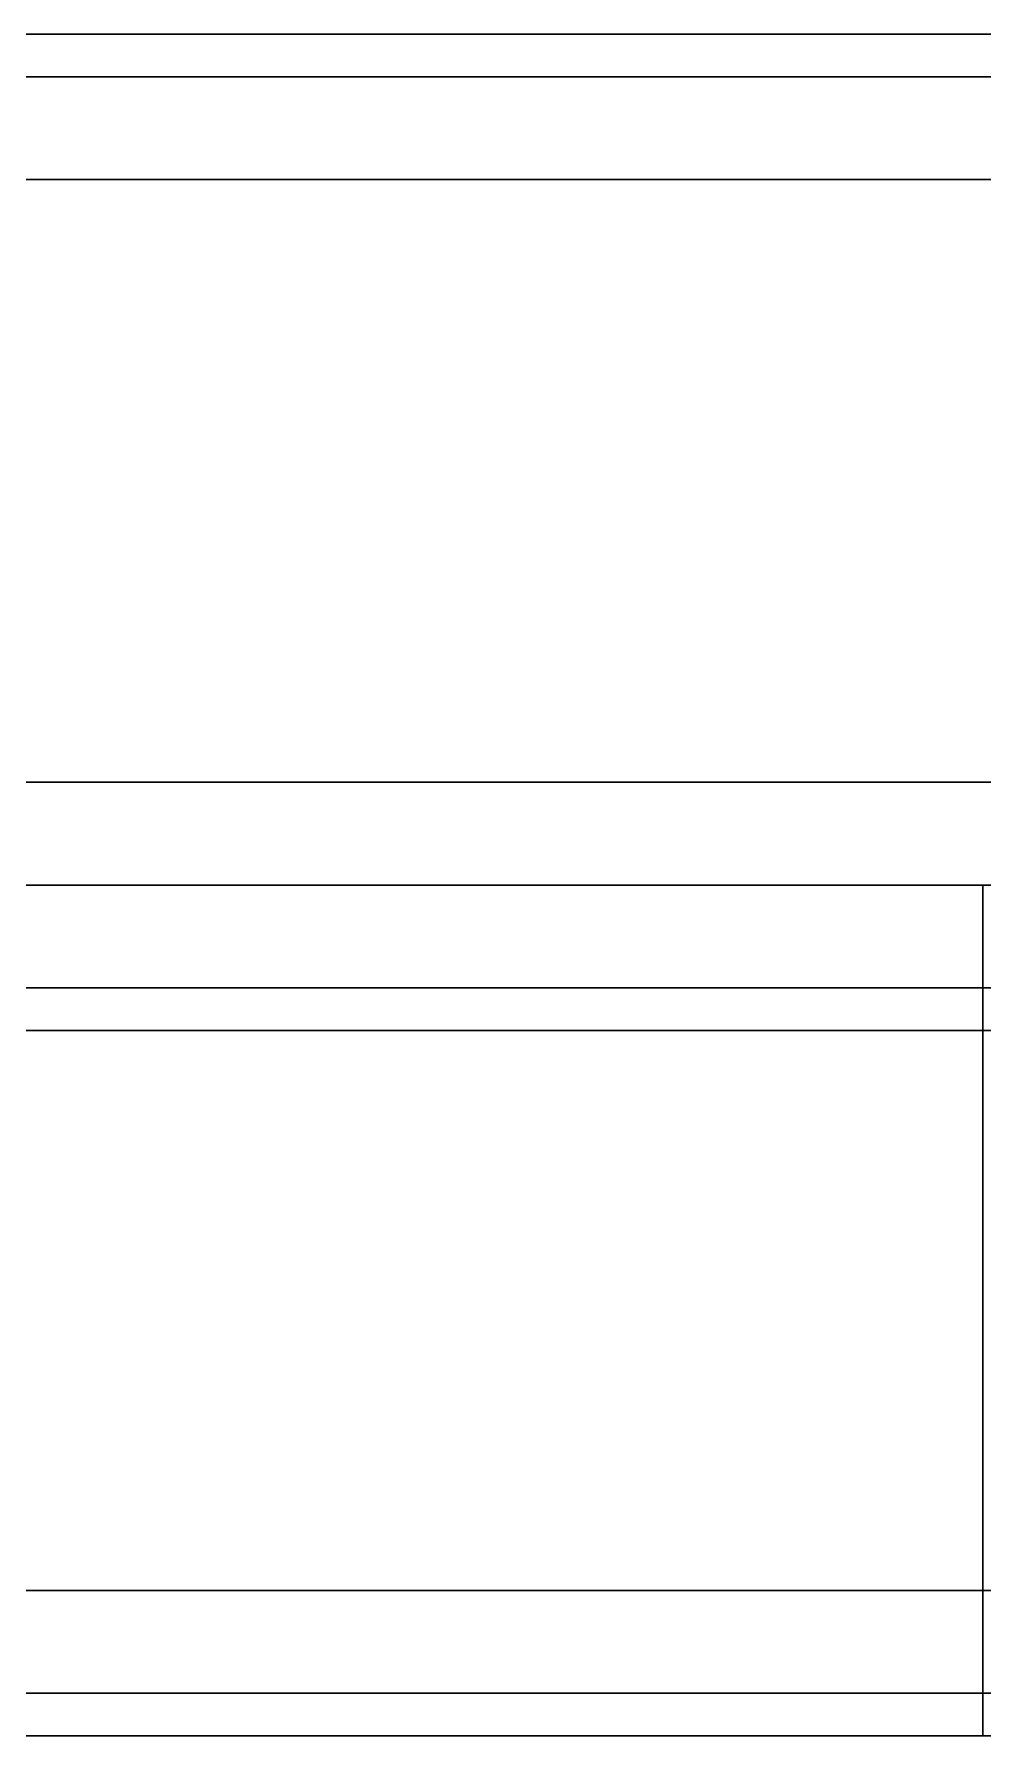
# Model space of a CAD drawing. Header units: millimetres. Extents: x -2000 to 0, y -2 to 2.
# Drawn here: x -475 to -472.35, y -2.375 to 2.375 of the extents above; entities that cross this region are included whole.
import ezdxf

# ---------------------------------------------------------------- set-up
doc = ezdxf.new("R2010")
doc.units = ezdxf.units.MM
doc.header["$MEASUREMENT"] = 0
doc.layers.add('2 Meter Open Rail', color=7, linetype='Continuous')

msp = doc.modelspace()

# ---------------------------------------------------------------- linework, layer by layer
at = {"layer": '2 Meter Open Rail', "lineweight": 30}
for p, q in [((-1000, 2.375, 69.9355), (0, 2.375, 69.9355)), ((-2000, 2.375, 20.122), (0, 2.375, 20.122)), ((-2000, 2.375, 19.9355), (0, 2.375, 19.9355)), ((-1000, 2.375, 70.122), (0, 2.375, 70.122)), ((-2000, 2.256, 20.4094), (0, 2.256, 20.4094)), ((-1000, 2.256, 70.4094), (0, 2.256, 70.4094)), ((-2000, 1.9686, 19.5291), (0, 1.9686, 19.5291)), ((-1000, 1.9686, 69.5291), (0, 1.9686, 69.5291)), ((-2000, 0.2874, 22.378), (0, 0.2874, 22.378)), ((-1000, 0.2874, 72.378), (0, 0.2874, 72.378)), ((-2000, 0, 19.5291), (0, 0, 19.5291)), ((-1000, 0, 69.5291), (0, 0, 69.5291)), ((-474.9412, 0, 65.7536), (-475, 0, 65.7543)), ((-474.8819, 0, 65.7517), (-474.9412, 0, 65.7536)), ((-474.8221, 0, 65.7483), (-474.8819, 0, 65.7517)), ((-474.7619, 0, 65.7436), (-474.8221, 0, 65.7483)), ((-474.7013, 0, 65.7374), (-474.7619, 0, 65.7436)), ((-474.6404, 0, 65.7298), (-474.7013, 0, 65.7374)), ((-474.5792, 0, 65.7207), (-474.6404, 0, 65.7298)), ((-474.5178, 0, 65.7101), (-474.5792, 0, 65.7207)), ((-474.4562, 0, 65.6979), (-474.5178, 0, 65.7101)), ((-474.3945, 0, 65.6842), (-474.4562, 0, 65.6979)), ((-474.3327, 0, 65.6689), (-474.3945, 0, 65.6842)), ((-474.2708, 0, 65.652), (-474.3327, 0, 65.6689)), ((-474.209, 0, 65.6335), (-474.2708, 0, 65.652)), ((-474.1474, 0, 65.6134), (-474.209, 0, 65.6335)), ((-474.0858, 0, 65.5916), (-474.1474, 0, 65.6134)), ((-474.0245, 0, 65.5682), (-474.0858, 0, 65.5916)), ((-473.9635, 0, 65.5432), (-474.0245, 0, 65.5682)), ((-473.9029, 0, 65.5165), (-473.9635, 0, 65.5432)), ((-473.8426, 0, 65.4882), (-473.9029, 0, 65.5165)), ((-473.7829, 0, 65.4583), (-473.8426, 0, 65.4882)), ((-473.7236, 0, 65.4267), (-473.7829, 0, 65.4583)), ((-473.665, 0, 65.3935), (-473.7236, 0, 65.4267)), ((-473.6071, 0, 65.3587), (-473.665, 0, 65.3935)), ((-473.5499, 0, 65.3223), (-473.6071, 0, 65.3587)), ((-473.4935, 0, 65.2844), (-473.5499, 0, 65.3223)), ((-473.438, 0, 65.245), (-473.4935, 0, 65.2844)), ((-473.3833, 0, 65.204), (-473.438, 0, 65.245)), ((-473.3297, 0, 65.1616), (-473.3833, 0, 65.204)), ((-473.2771, 0, 65.1178), (-473.3297, 0, 65.1616)), ((-473.2256, 0, 65.0726), (-473.2771, 0, 65.1178)), ((-473.1753, 0, 65.026), (-473.2256, 0, 65.0726)), ((-473.1262, 0, 64.9781), (-473.1753, 0, 65.026)), ((-473.0783, 0, 64.929), (-473.1262, 0, 64.9781)), ((-473.0317, 0, 64.8787), (-473.0783, 0, 64.929)), ((-472.9865, 0, 64.8272), (-473.0317, 0, 64.8787)), ((-472.9427, 0, 64.7746), (-472.9865, 0, 64.8272)), ((-472.9003, 0, 64.721), (-472.9427, 0, 64.7746)), ((-472.8593, 0, 64.6663), (-472.9003, 0, 64.721)), ((-472.8199, 0, 64.6108), (-472.8593, 0, 64.6663)), ((-472.782, 0, 64.5544), (-472.8199, 0, 64.6108)), ((-472.7456, 0, 64.4972), (-472.782, 0, 64.5544)), ((-472.7108, 0, 64.4393), (-472.7456, 0, 64.4972)), ((-472.6776, 0, 64.3807), (-472.7108, 0, 64.4393)), ((-472.646, 0, 64.3214), (-472.6776, 0, 64.3807)), ((-472.6161, 0, 64.2617), (-472.646, 0, 64.3214)), ((-472.5878, 0, 64.2014), (-472.6161, 0, 64.2617)), ((-472.5611, 0, 64.1408), (-472.5878, 0, 64.2014)), ((-472.5361, 0, 64.0798), (-472.5611, 0, 64.1408)), ((-472.5127, 0, 64.0185), (-472.5361, 0, 64.0798)), ((-472.4909, 0, 63.9569), (-472.5127, 0, 64.0185)), ((-472.4708, 0, 63.8953), (-472.4909, 0, 63.9569)), ((-472.4523, 0, 63.8335), (-472.4708, 0, 63.8953)), ((-472.4354, 0, 63.7716), (-472.4523, 0, 63.8335)), ((-472.4201, 0, 63.7098), (-472.4354, 0, 63.7716)), ((-472.4064, 0, 63.6481), (-472.4201, 0, 63.7098)), ((-472.3942, 0, 63.5865), (-472.4064, 0, 63.6481)), ((-472.3836, 0, 63.5251), (-472.3942, 0, 63.5865)), ((-472.3745, 0, 63.4639), (-472.3836, 0, 63.5251)), ((-472.3669, 0, 63.403), (-472.3745, 0, 63.4639)), ((-472.3607, 0, 63.3424), (-472.3669, 0, 63.403)), ((-472.356, 0, 63.2822), (-472.3607, 0, 63.3424)), ((-472.3526, 0, 63.2224), (-472.356, 0, 63.2822)), ((-472.3507, 0, 63.1631), (-472.3526, 0, 63.2224)), ((-472.35, 0, 56.4043), (-472.3507, 0, 63.1631)), ((-2000, 0, 0.4064), (0, 0, 0.4064)), ((-1000, 0, 50.4064), (0, 0, 50.4064)), ((-475, 0, 15.7543), (-475.0588, 0, 15.7536)), ((-475.0588, 0, 3.755), (-475, 0, 3.7543)), ((-474.9412, 0, 15.7536), (-475, 0, 15.7543)), ((-475, 0, 3.7543), (-474.9412, 0, 3.755)), ((-475, 0, 53.7543), (-474.9412, 0, 53.755)), ((-474.8819, 0, 15.7517), (-474.9412, 0, 15.7536)), ((-474.9412, 0, 3.755), (-474.8819, 0, 3.7569)), ((-474.9412, 0, 53.755), (-474.8819, 0, 53.7569)), ((-474.8221, 0, 15.7483), (-474.8819, 0, 15.7517)), ((-474.8819, 0, 3.7569), (-474.8221, 0, 3.7603)), ((-474.8819, 0, 53.7569), (-474.8221, 0, 53.7603)), ((-474.7619, 0, 15.7436), (-474.8221, 0, 15.7483)), ((-474.8221, 0, 3.7603), (-474.7619, 0, 3.765)), ((-474.8221, 0, 53.7603), (-474.7619, 0, 53.765)), ((-474.7013, 0, 15.7374), (-474.7619, 0, 15.7436)), ((-474.7619, 0, 3.765), (-474.7013, 0, 3.7712)), ((-474.7619, 0, 53.765), (-474.7013, 0, 53.7712)), ((-474.6404, 0, 15.7298), (-474.7013, 0, 15.7374)), ((-474.7013, 0, 3.7712), (-474.6404, 0, 3.7788)), ((-474.7013, 0, 53.7712), (-474.6404, 0, 53.7788)), ((-474.5792, 0, 15.7207), (-474.6404, 0, 15.7298)), ((-474.6404, 0, 3.7788), (-474.5792, 0, 3.7879)), ((-474.6404, 0, 53.7788), (-474.5792, 0, 53.7879)), ((-474.5178, 0, 15.7101), (-474.5792, 0, 15.7207)), ((-474.5792, 0, 3.7879), (-474.5178, 0, 3.7985)), ((-474.5792, 0, 53.7879), (-474.5178, 0, 53.7985)), ((-474.4562, 0, 15.6979), (-474.5178, 0, 15.7101)), ((-474.5178, 0, 3.7985), (-474.4562, 0, 3.8107)), ((-474.5178, 0, 53.7985), (-474.4562, 0, 53.8107)), ((-474.3945, 0, 15.6842), (-474.4562, 0, 15.6979)), ((-474.4562, 0, 3.8107), (-474.3945, 0, 3.8244)), ((-474.4562, 0, 53.8107), (-474.3945, 0, 53.8244)), ((-474.3327, 0, 15.6689), (-474.3945, 0, 15.6842)), ((-474.3945, 0, 3.8244), (-474.3327, 0, 3.8397)), ((-474.3945, 0, 53.8244), (-474.3327, 0, 53.8397)), ((-474.2708, 0, 15.652), (-474.3327, 0, 15.6689)), ((-474.3327, 0, 3.8397), (-474.2708, 0, 3.8566)), ((-474.3327, 0, 53.8397), (-474.2708, 0, 53.8566)), ((-474.209, 0, 15.6335), (-474.2708, 0, 15.652)), ((-474.2708, 0, 3.8566), (-474.209, 0, 3.8751)), ((-474.2708, 0, 53.8566), (-474.209, 0, 53.8751)), ((-474.1474, 0, 15.6134), (-474.209, 0, 15.6335)), ((-474.209, 0, 3.8751), (-474.1474, 0, 3.8952)), ((-474.209, 0, 53.8751), (-474.1474, 0, 53.8952)), ((-474.0858, 0, 15.5916), (-474.1474, 0, 15.6134)), ((-474.1474, 0, 3.8952), (-474.0858, 0, 3.917)), ((-474.1474, 0, 53.8952), (-474.0858, 0, 53.917)), ((-474.0245, 0, 15.5682), (-474.0858, 0, 15.5916)), ((-474.0858, 0, 3.917), (-474.0245, 0, 3.9404)), ((-474.0858, 0, 53.917), (-474.0245, 0, 53.9404)), ((-473.9635, 0, 15.5432), (-474.0245, 0, 15.5682)), ((-474.0245, 0, 3.9404), (-473.9635, 0, 3.9654)), ((-474.0245, 0, 53.9404), (-473.9635, 0, 53.9654)), ((-473.9029, 0, 15.5165), (-473.9635, 0, 15.5432)), ((-473.9635, 0, 3.9654), (-473.9029, 0, 3.9921)), ((-473.9635, 0, 53.9654), (-473.9029, 0, 53.9921)), ((-473.8426, 0, 15.4882), (-473.9029, 0, 15.5165)), ((-473.9029, 0, 3.9921), (-473.8426, 0, 4.0204)), ((-473.9029, 0, 53.9921), (-473.8426, 0, 54.0204)), ((-473.7829, 0, 15.4583), (-473.8426, 0, 15.4882)), ((-473.8426, 0, 4.0204), (-473.7829, 0, 4.0503)), ((-473.8426, 0, 54.0204), (-473.7829, 0, 54.0503)), ((-473.7236, 0, 15.4267), (-473.7829, 0, 15.4583)), ((-473.7829, 0, 4.0503), (-473.7236, 0, 4.0819)), ((-473.7829, 0, 54.0503), (-473.7236, 0, 54.0819)), ((-473.665, 0, 15.3935), (-473.7236, 0, 15.4267)), ((-473.7236, 0, 4.0819), (-473.665, 0, 4.1151)), ((-473.7236, 0, 54.0819), (-473.665, 0, 54.1151)), ((-473.6071, 0, 15.3587), (-473.665, 0, 15.3935)), ((-473.665, 0, 4.1151), (-473.6071, 0, 4.1499)), ((-473.665, 0, 54.1151), (-473.6071, 0, 54.1499)), ((-473.5499, 0, 15.3223), (-473.6071, 0, 15.3587)), ((-473.6071, 0, 4.1499), (-473.5499, 0, 4.1863)), ((-473.6071, 0, 54.1499), (-473.5499, 0, 54.1863)), ((-473.4935, 0, 15.2844), (-473.5499, 0, 15.3223)), ((-473.5499, 0, 4.1863), (-473.4935, 0, 4.2242)), ((-473.5499, 0, 54.1863), (-473.4935, 0, 54.2242)), ((-473.438, 0, 15.245), (-473.4935, 0, 15.2844)), ((-473.4935, 0, 4.2242), (-473.438, 0, 4.2636)), ((-473.4935, 0, 54.2242), (-473.438, 0, 54.2636)), ((-473.3833, 0, 15.204), (-473.438, 0, 15.245)), ((-473.438, 0, 4.2636), (-473.3833, 0, 4.3046)), ((-473.438, 0, 54.2636), (-473.3833, 0, 54.3046)), ((-473.3297, 0, 15.1616), (-473.3833, 0, 15.204)), ((-473.3833, 0, 4.3046), (-473.3297, 0, 4.347)), ((-473.3833, 0, 54.3046), (-473.3297, 0, 54.347)), ((-473.2771, 0, 15.1178), (-473.3297, 0, 15.1616)), ((-473.3297, 0, 4.347), (-473.2771, 0, 4.3908)), ((-473.3297, 0, 54.347), (-473.2771, 0, 54.3908)), ((-473.2256, 0, 15.0726), (-473.2771, 0, 15.1178)), ((-473.2771, 0, 4.3908), (-473.2256, 0, 4.436)), ((-473.2771, 0, 54.3908), (-473.2256, 0, 54.436)), ((-473.1753, 0, 15.026), (-473.2256, 0, 15.0726)), ((-473.2256, 0, 4.436), (-473.1753, 0, 4.4826)), ((-473.2256, 0, 54.436), (-473.1753, 0, 54.4826)), ((-473.1262, 0, 14.9781), (-473.1753, 0, 15.026)), ((-473.1753, 0, 4.4826), (-473.1262, 0, 4.5305)), ((-473.1753, 0, 54.4826), (-473.1262, 0, 54.5305)), ((-473.0783, 0, 14.929), (-473.1262, 0, 14.9781)), ((-473.1262, 0, 4.5305), (-473.0783, 0, 4.5796)), ((-473.1262, 0, 54.5305), (-473.0783, 0, 54.5796)), ((-473.0317, 0, 14.8787), (-473.0783, 0, 14.929)), ((-473.0783, 0, 4.5796), (-473.0317, 0, 4.6299)), ((-473.0783, 0, 54.5796), (-473.0317, 0, 54.6299)), ((-472.9865, 0, 14.8272), (-473.0317, 0, 14.8787)), ((-473.0317, 0, 4.6299), (-472.9865, 0, 4.6814)), ((-473.0317, 0, 54.6299), (-472.9865, 0, 54.6814)), ((-472.9427, 0, 14.7746), (-472.9865, 0, 14.8272)), ((-472.9865, 0, 4.6814), (-472.9427, 0, 4.734)), ((-472.9865, 0, 54.6814), (-472.9427, 0, 54.734)), ((-472.9003, 0, 14.721), (-472.9427, 0, 14.7746)), ((-472.9427, 0, 4.734), (-472.9003, 0, 4.7876)), ((-472.9427, 0, 54.734), (-472.9003, 0, 54.7876)), ((-472.8593, 0, 14.6663), (-472.9003, 0, 14.721)), ((-472.9003, 0, 4.7876), (-472.8593, 0, 4.8423)), ((-472.9003, 0, 54.7876), (-472.8593, 0, 54.8423)), ((-472.8199, 0, 14.6108), (-472.8593, 0, 14.6663)), ((-472.8593, 0, 4.8423), (-472.8199, 0, 4.8978)), ((-472.8593, 0, 54.8423), (-472.8199, 0, 54.8978)), ((-472.782, 0, 14.5544), (-472.8199, 0, 14.6108)), ((-472.8199, 0, 4.8978), (-472.782, 0, 4.9542)), ((-472.8199, 0, 54.8978), (-472.782, 0, 54.9542)), ((-472.7456, 0, 14.4972), (-472.782, 0, 14.5544)), ((-472.782, 0, 4.9542), (-472.7456, 0, 5.0114)), ((-472.782, 0, 54.9542), (-472.7456, 0, 55.0114)), ((-472.7108, 0, 14.4393), (-472.7456, 0, 14.4972)), ((-472.7456, 0, 5.0114), (-472.7108, 0, 5.0693)), ((-472.7456, 0, 55.0114), (-472.7108, 0, 55.0693)), ((-472.6776, 0, 14.3807), (-472.7108, 0, 14.4393)), ((-472.7108, 0, 5.0693), (-472.6776, 0, 5.1279)), ((-472.7108, 0, 55.0693), (-472.6776, 0, 55.1279)), ((-472.646, 0, 14.3214), (-472.6776, 0, 14.3807)), ((-472.6776, 0, 5.1279), (-472.646, 0, 5.1872)), ((-472.6776, 0, 55.1279), (-472.646, 0, 55.1872)), ((-472.6161, 0, 14.2617), (-472.646, 0, 14.3214)), ((-472.646, 0, 5.1872), (-472.6161, 0, 5.2469)), ((-472.646, 0, 55.1872), (-472.6161, 0, 55.2469)), ((-472.5878, 0, 14.2014), (-472.6161, 0, 14.2617)), ((-472.6161, 0, 5.2469), (-472.5878, 0, 5.3072)), ((-472.6161, 0, 55.2469), (-472.5878, 0, 55.3072)), ((-472.5611, 0, 14.1408), (-472.5878, 0, 14.2014)), ((-472.5878, 0, 5.3072), (-472.5611, 0, 5.3678)), ((-472.5878, 0, 55.3072), (-472.5611, 0, 55.3678)), ((-472.5361, 0, 14.0798), (-472.5611, 0, 14.1408)), ((-472.5611, 0, 5.3678), (-472.5361, 0, 5.4288)), ((-472.5611, 0, 55.3678), (-472.5361, 0, 55.4288)), ((-472.5127, 0, 14.0185), (-472.5361, 0, 14.0798)), ((-472.5361, 0, 5.4288), (-472.5127, 0, 5.4901)), ((-472.5361, 0, 55.4288), (-472.5127, 0, 55.4901)), ((-472.4909, 0, 13.9569), (-472.5127, 0, 14.0185)), ((-472.5127, 0, 5.4901), (-472.4909, 0, 5.5517)), ((-472.5127, 0, 55.4901), (-472.4909, 0, 55.5517)), ((-472.4708, 0, 13.8953), (-472.4909, 0, 13.9569)), ((-472.4909, 0, 5.5517), (-472.4708, 0, 5.6133)), ((-472.4909, 0, 55.5517), (-472.4708, 0, 55.6133)), ((-472.4523, 0, 13.8335), (-472.4708, 0, 13.8953)), ((-472.4708, 0, 5.6133), (-472.4523, 0, 5.6751)), ((-472.4708, 0, 55.6133), (-472.4523, 0, 55.6751)), ((-472.4354, 0, 13.7716), (-472.4523, 0, 13.8335)), ((-472.4523, 0, 5.6751), (-472.4354, 0, 5.737)), ((-472.4523, 0, 55.6751), (-472.4354, 0, 55.737)), ((-472.4201, 0, 13.7098), (-472.4354, 0, 13.7716)), ((-472.4354, 0, 5.737), (-472.4201, 0, 5.7988)), ((-472.4354, 0, 55.737), (-472.4201, 0, 55.7988)), ((-472.4064, 0, 13.6481), (-472.4201, 0, 13.7098)), ((-472.4201, 0, 5.7988), (-472.4064, 0, 5.8605)), ((-472.4201, 0, 55.7988), (-472.4064, 0, 55.8605)), ((-472.3942, 0, 13.5865), (-472.4064, 0, 13.6481)), ((-472.4064, 0, 5.8605), (-472.3942, 0, 5.9221)), ((-472.4064, 0, 55.8605), (-472.3942, 0, 55.9221)), ((-472.3836, 0, 13.5251), (-472.3942, 0, 13.5865)), ((-472.3942, 0, 5.9221), (-472.3836, 0, 5.9835)), ((-472.3942, 0, 55.9221), (-472.3836, 0, 55.9835)), ((-472.3745, 0, 13.4639), (-472.3836, 0, 13.5251)), ((-472.3836, 0, 5.9835), (-472.3745, 0, 6.0447)), ((-472.3836, 0, 55.9835), (-472.3745, 0, 56.0447)), ((-472.3669, 0, 13.403), (-472.3745, 0, 13.4639)), ((-472.3745, 0, 6.0447), (-472.3669, 0, 6.1056)), ((-472.3745, 0, 56.0447), (-472.3669, 0, 56.1056)), ((-472.3607, 0, 13.3424), (-472.3669, 0, 13.403)), ((-472.3669, 0, 6.1056), (-472.3607, 0, 6.1662)), ((-472.3669, 0, 56.1056), (-472.3607, 0, 56.1662)), ((-472.356, 0, 13.2822), (-472.3607, 0, 13.3424)), ((-472.3607, 0, 6.1662), (-472.356, 0, 6.2264)), ((-472.3607, 0, 56.1662), (-472.356, 0, 56.2264)), ((-472.3526, 0, 13.2224), (-472.356, 0, 13.2822)), ((-472.356, 0, 6.2264), (-472.3526, 0, 6.2862)), ((-472.356, 0, 56.2264), (-472.3526, 0, 56.2862)), ((-472.3507, 0, 13.1631), (-472.3526, 0, 13.2224)), ((-472.3526, 0, 6.2862), (-472.3507, 0, 6.3455)), ((-472.3526, 0, 56.2862), (-472.3507, 0, 56.3455)), ((-472.35, 0, 6.4043), (-472.3507, 0, 13.1631)), ((-472.3507, 0, 6.3455), (-472.35, 0, 6.4043)), ((-472.3507, 0, 56.3455), (-472.35, 0, 56.4043)), ((-472.35, 0, 6.4043), (-472.35, -2.375, 6.4043)), ((-472.35, 0, 13.1043), (-472.35, -2.375, 13.1043)), ((-472.35, 0, 56.4043), (-472.35, -2.375, 56.4043)), ((-2000, -0.2874, 22.378), (0, -0.2874, 22.378)), ((-1000, -0.2874, 72.378), (0, -0.2874, 72.378)), ((-2000, -0.4064), (0, -0.4064)), ((-1000, -0.4064, 50), (0, -0.4064, 50)), ((-2000, -1.9686), (0, -1.9686)), ((-1000, -1.9686, 50), (0, -1.9686, 50)), ((-2000, -2.256, 20.4094), (0, -2.256, 20.4094)), ((-1000, -2.256, 70.4094), (0, -2.256, 70.4094)), ((-2000, -2.375, 0.4064), (0, -2.375, 0.4064)), ((-2000, -2.375, 20.122), (0, -2.375, 20.122)), ((-1000, -2.375, 50.4064), (0, -2.375, 50.4064)), ((-1000, -2.375, 70.122), (0, -2.375, 70.122)), ((-475, -2.375, 3.7543), (-475.0588, -2.375, 3.755)), ((-475.0588, -2.375, 15.7536), (-475, -2.375, 15.7543)), ((-474.9412, -2.375, 3.755), (-475, -2.375, 3.7543)), ((-475, -2.375, 15.7543), (-474.9412, -2.375, 15.7536)), ((-474.9412, -2.375, 53.755), (-475, -2.375, 53.7543)), ((-475, -2.375, 65.7543), (-474.9412, -2.375, 65.7536)), ((-474.8819, -2.375, 3.7569), (-474.9412, -2.375, 3.755)), ((-474.9412, -2.375, 15.7536), (-474.8819, -2.375, 15.7517)), ((-474.8819, -2.375, 53.7569), (-474.9412, -2.375, 53.755)), ((-474.9412, -2.375, 65.7536), (-474.8819, -2.375, 65.7517)), ((-474.8221, -2.375, 3.7603), (-474.8819, -2.375, 3.7569)), ((-474.8819, -2.375, 15.7517), (-474.8221, -2.375, 15.7483)), ((-474.8221, -2.375, 53.7603), (-474.8819, -2.375, 53.7569)), ((-474.8819, -2.375, 65.7517), (-474.8221, -2.375, 65.7483)), ((-474.7619, -2.375, 3.765), (-474.8221, -2.375, 3.7603)), ((-474.8221, -2.375, 15.7483), (-474.7619, -2.375, 15.7436)), ((-474.7619, -2.375, 53.765), (-474.8221, -2.375, 53.7603)), ((-474.8221, -2.375, 65.7483), (-474.7619, -2.375, 65.7436)), ((-474.7013, -2.375, 3.7712), (-474.7619, -2.375, 3.765)), ((-474.7619, -2.375, 15.7436), (-474.7013, -2.375, 15.7374)), ((-474.7013, -2.375, 53.7712), (-474.7619, -2.375, 53.765)), ((-474.7619, -2.375, 65.7436), (-474.7013, -2.375, 65.7374)), ((-474.6404, -2.375, 3.7788), (-474.7013, -2.375, 3.7712)), ((-474.7013, -2.375, 15.7374), (-474.6404, -2.375, 15.7298)), ((-474.6404, -2.375, 53.7788), (-474.7013, -2.375, 53.7712)), ((-474.7013, -2.375, 65.7374), (-474.6404, -2.375, 65.7298)), ((-474.5792, -2.375, 3.7879), (-474.6404, -2.375, 3.7788)), ((-474.6404, -2.375, 15.7298), (-474.5792, -2.375, 15.7207)), ((-474.5792, -2.375, 53.7879), (-474.6404, -2.375, 53.7788)), ((-474.6404, -2.375, 65.7298), (-474.5792, -2.375, 65.7207)), ((-474.5178, -2.375, 3.7985), (-474.5792, -2.375, 3.7879)), ((-474.5792, -2.375, 15.7207), (-474.5178, -2.375, 15.7101)), ((-474.5178, -2.375, 53.7985), (-474.5792, -2.375, 53.7879)), ((-474.5792, -2.375, 65.7207), (-474.5178, -2.375, 65.7101)), ((-474.4562, -2.375, 3.8107), (-474.5178, -2.375, 3.7985)), ((-474.5178, -2.375, 15.7101), (-474.4562, -2.375, 15.6979)), ((-474.4562, -2.375, 53.8107), (-474.5178, -2.375, 53.7985)), ((-474.5178, -2.375, 65.7101), (-474.4562, -2.375, 65.6979)), ((-474.3945, -2.375, 3.8244), (-474.4562, -2.375, 3.8107)), ((-474.4562, -2.375, 15.6979), (-474.3945, -2.375, 15.6842)), ((-474.3945, -2.375, 53.8244), (-474.4562, -2.375, 53.8107)), ((-474.4562, -2.375, 65.6979), (-474.3945, -2.375, 65.6842)), ((-474.3327, -2.375, 3.8397), (-474.3945, -2.375, 3.8244)), ((-474.3945, -2.375, 15.6842), (-474.3327, -2.375, 15.6689)), ((-474.3327, -2.375, 53.8397), (-474.3945, -2.375, 53.8244)), ((-474.3945, -2.375, 65.6842), (-474.3327, -2.375, 65.6689)), ((-474.2708, -2.375, 3.8566), (-474.3327, -2.375, 3.8397)), ((-474.3327, -2.375, 15.6689), (-474.2708, -2.375, 15.652)), ((-474.2708, -2.375, 53.8566), (-474.3327, -2.375, 53.8397)), ((-474.3327, -2.375, 65.6689), (-474.2708, -2.375, 65.652)), ((-474.209, -2.375, 3.8751), (-474.2708, -2.375, 3.8566)), ((-474.2708, -2.375, 15.652), (-474.209, -2.375, 15.6335)), ((-474.209, -2.375, 53.8751), (-474.2708, -2.375, 53.8566)), ((-474.2708, -2.375, 65.652), (-474.209, -2.375, 65.6335)), ((-474.1474, -2.375, 3.8952), (-474.209, -2.375, 3.8751)), ((-474.209, -2.375, 15.6335), (-474.1474, -2.375, 15.6134)), ((-474.1474, -2.375, 53.8952), (-474.209, -2.375, 53.8751)), ((-474.209, -2.375, 65.6335), (-474.1474, -2.375, 65.6134)), ((-474.0858, -2.375, 3.917), (-474.1474, -2.375, 3.8952)), ((-474.1474, -2.375, 15.6134), (-474.0858, -2.375, 15.5916)), ((-474.0858, -2.375, 53.917), (-474.1474, -2.375, 53.8952)), ((-474.1474, -2.375, 65.6134), (-474.0858, -2.375, 65.5916)), ((-474.0245, -2.375, 3.9404), (-474.0858, -2.375, 3.917)), ((-474.0858, -2.375, 15.5916), (-474.0245, -2.375, 15.5682)), ((-474.0245, -2.375, 53.9404), (-474.0858, -2.375, 53.917)), ((-474.0858, -2.375, 65.5916), (-474.0245, -2.375, 65.5682)), ((-473.9635, -2.375, 3.9654), (-474.0245, -2.375, 3.9404)), ((-474.0245, -2.375, 15.5682), (-473.9635, -2.375, 15.5432)), ((-473.9635, -2.375, 53.9654), (-474.0245, -2.375, 53.9404)), ((-474.0245, -2.375, 65.5682), (-473.9635, -2.375, 65.5432)), ((-473.9029, -2.375, 3.9921), (-473.9635, -2.375, 3.9654)), ((-473.9635, -2.375, 15.5432), (-473.9029, -2.375, 15.5165)), ((-473.9029, -2.375, 53.9921), (-473.9635, -2.375, 53.9654)), ((-473.9635, -2.375, 65.5432), (-473.9029, -2.375, 65.5165)), ((-473.8426, -2.375, 4.0204), (-473.9029, -2.375, 3.9921)), ((-473.9029, -2.375, 15.5165), (-473.8426, -2.375, 15.4882)), ((-473.8426, -2.375, 54.0204), (-473.9029, -2.375, 53.9921)), ((-473.9029, -2.375, 65.5165), (-473.8426, -2.375, 65.4882)), ((-473.7829, -2.375, 4.0503), (-473.8426, -2.375, 4.0204)), ((-473.8426, -2.375, 15.4882), (-473.7829, -2.375, 15.4583)), ((-473.7829, -2.375, 54.0503), (-473.8426, -2.375, 54.0204)), ((-473.8426, -2.375, 65.4882), (-473.7829, -2.375, 65.4583)), ((-473.7236, -2.375, 4.0819), (-473.7829, -2.375, 4.0503)), ((-473.7829, -2.375, 15.4583), (-473.7236, -2.375, 15.4267)), ((-473.7236, -2.375, 54.0819), (-473.7829, -2.375, 54.0503)), ((-473.7829, -2.375, 65.4583), (-473.7236, -2.375, 65.4267)), ((-473.665, -2.375, 4.1151), (-473.7236, -2.375, 4.0819)), ((-473.7236, -2.375, 15.4267), (-473.665, -2.375, 15.3935)), ((-473.665, -2.375, 54.1151), (-473.7236, -2.375, 54.0819)), ((-473.7236, -2.375, 65.4267), (-473.665, -2.375, 65.3935)), ((-473.6071, -2.375, 4.1499), (-473.665, -2.375, 4.1151)), ((-473.665, -2.375, 15.3935), (-473.6071, -2.375, 15.3587)), ((-473.6071, -2.375, 54.1499), (-473.665, -2.375, 54.1151)), ((-473.665, -2.375, 65.3935), (-473.6071, -2.375, 65.3587)), ((-473.5499, -2.375, 4.1863), (-473.6071, -2.375, 4.1499)), ((-473.6071, -2.375, 15.3587), (-473.5499, -2.375, 15.3223)), ((-473.5499, -2.375, 54.1863), (-473.6071, -2.375, 54.1499)), ((-473.6071, -2.375, 65.3587), (-473.5499, -2.375, 65.3223)), ((-473.4935, -2.375, 4.2242), (-473.5499, -2.375, 4.1863)), ((-473.5499, -2.375, 15.3223), (-473.4935, -2.375, 15.2844)), ((-473.4935, -2.375, 54.2242), (-473.5499, -2.375, 54.1863)), ((-473.5499, -2.375, 65.3223), (-473.4935, -2.375, 65.2844)), ((-473.438, -2.375, 4.2636), (-473.4935, -2.375, 4.2242)), ((-473.4935, -2.375, 15.2844), (-473.438, -2.375, 15.245)), ((-473.438, -2.375, 54.2636), (-473.4935, -2.375, 54.2242)), ((-473.4935, -2.375, 65.2844), (-473.438, -2.375, 65.245)), ((-473.3833, -2.375, 4.3046), (-473.438, -2.375, 4.2636)), ((-473.438, -2.375, 15.245), (-473.3833, -2.375, 15.204)), ((-473.3833, -2.375, 54.3046), (-473.438, -2.375, 54.2636)), ((-473.438, -2.375, 65.245), (-473.3833, -2.375, 65.204)), ((-473.3297, -2.375, 4.347), (-473.3833, -2.375, 4.3046)), ((-473.3833, -2.375, 15.204), (-473.3297, -2.375, 15.1616)), ((-473.3297, -2.375, 54.347), (-473.3833, -2.375, 54.3046)), ((-473.3833, -2.375, 65.204), (-473.3297, -2.375, 65.1616)), ((-473.2771, -2.375, 4.3908), (-473.3297, -2.375, 4.347)), ((-473.3297, -2.375, 15.1616), (-473.2771, -2.375, 15.1178)), ((-473.2771, -2.375, 54.3908), (-473.3297, -2.375, 54.347)), ((-473.3297, -2.375, 65.1616), (-473.2771, -2.375, 65.1178)), ((-473.2256, -2.375, 4.436), (-473.2771, -2.375, 4.3908)), ((-473.2771, -2.375, 15.1178), (-473.2256, -2.375, 15.0726)), ((-473.2256, -2.375, 54.436), (-473.2771, -2.375, 54.3908)), ((-473.2771, -2.375, 65.1178), (-473.2256, -2.375, 65.0726)), ((-473.1753, -2.375, 4.4826), (-473.2256, -2.375, 4.436)), ((-473.2256, -2.375, 15.0726), (-473.1753, -2.375, 15.026)), ((-473.1753, -2.375, 54.4826), (-473.2256, -2.375, 54.436)), ((-473.2256, -2.375, 65.0726), (-473.1753, -2.375, 65.026)), ((-473.1262, -2.375, 4.5305), (-473.1753, -2.375, 4.4826)), ((-473.1753, -2.375, 15.026), (-473.1262, -2.375, 14.9781)), ((-473.1262, -2.375, 54.5305), (-473.1753, -2.375, 54.4826)), ((-473.1753, -2.375, 65.026), (-473.1262, -2.375, 64.9781)), ((-473.0783, -2.375, 4.5796), (-473.1262, -2.375, 4.5305)), ((-473.1262, -2.375, 14.9781), (-473.0783, -2.375, 14.929)), ((-473.0783, -2.375, 54.5796), (-473.1262, -2.375, 54.5305)), ((-473.1262, -2.375, 64.9781), (-473.0783, -2.375, 64.929)), ((-473.0317, -2.375, 4.6299), (-473.0783, -2.375, 4.5796)), ((-473.0783, -2.375, 14.929), (-473.0317, -2.375, 14.8787)), ((-473.0317, -2.375, 54.6299), (-473.0783, -2.375, 54.5796)), ((-473.0783, -2.375, 64.929), (-473.0317, -2.375, 64.8787)), ((-472.9865, -2.375, 4.6814), (-473.0317, -2.375, 4.6299)), ((-473.0317, -2.375, 14.8787), (-472.9865, -2.375, 14.8272)), ((-472.9865, -2.375, 54.6814), (-473.0317, -2.375, 54.6299)), ((-473.0317, -2.375, 64.8787), (-472.9865, -2.375, 64.8272)), ((-472.9427, -2.375, 4.734), (-472.9865, -2.375, 4.6814)), ((-472.9865, -2.375, 14.8272), (-472.9427, -2.375, 14.7746)), ((-472.9427, -2.375, 54.734), (-472.9865, -2.375, 54.6814)), ((-472.9865, -2.375, 64.8272), (-472.9427, -2.375, 64.7746)), ((-472.9003, -2.375, 4.7876), (-472.9427, -2.375, 4.734)), ((-472.9427, -2.375, 14.7746), (-472.9003, -2.375, 14.721)), ((-472.9003, -2.375, 54.7876), (-472.9427, -2.375, 54.734)), ((-472.9427, -2.375, 64.7746), (-472.9003, -2.375, 64.721)), ((-472.8593, -2.375, 4.8423), (-472.9003, -2.375, 4.7876)), ((-472.9003, -2.375, 14.721), (-472.8593, -2.375, 14.6663)), ((-472.8593, -2.375, 54.8423), (-472.9003, -2.375, 54.7876)), ((-472.9003, -2.375, 64.721), (-472.8593, -2.375, 64.6663)), ((-472.8199, -2.375, 4.8978), (-472.8593, -2.375, 4.8423)), ((-472.8593, -2.375, 14.6663), (-472.8199, -2.375, 14.6108)), ((-472.8199, -2.375, 54.8978), (-472.8593, -2.375, 54.8423)), ((-472.8593, -2.375, 64.6663), (-472.8199, -2.375, 64.6108)), ((-472.782, -2.375, 4.9542), (-472.8199, -2.375, 4.8978)), ((-472.8199, -2.375, 14.6108), (-472.782, -2.375, 14.5544)), ((-472.782, -2.375, 54.9542), (-472.8199, -2.375, 54.8978)), ((-472.8199, -2.375, 64.6108), (-472.782, -2.375, 64.5544)), ((-472.7456, -2.375, 5.0114), (-472.782, -2.375, 4.9542)), ((-472.782, -2.375, 14.5544), (-472.7456, -2.375, 14.4972)), ((-472.7456, -2.375, 55.0114), (-472.782, -2.375, 54.9542)), ((-472.782, -2.375, 64.5544), (-472.7456, -2.375, 64.4972)), ((-472.7108, -2.375, 5.0693), (-472.7456, -2.375, 5.0114)), ((-472.7456, -2.375, 14.4972), (-472.7108, -2.375, 14.4393)), ((-472.7108, -2.375, 55.0693), (-472.7456, -2.375, 55.0114)), ((-472.7456, -2.375, 64.4972), (-472.7108, -2.375, 64.4393)), ((-472.6776, -2.375, 5.1279), (-472.7108, -2.375, 5.0693)), ((-472.7108, -2.375, 14.4393), (-472.6776, -2.375, 14.3807)), ((-472.6776, -2.375, 55.1279), (-472.7108, -2.375, 55.0693)), ((-472.7108, -2.375, 64.4393), (-472.6776, -2.375, 64.3807)), ((-472.646, -2.375, 5.1872), (-472.6776, -2.375, 5.1279)), ((-472.6776, -2.375, 14.3807), (-472.646, -2.375, 14.3214)), ((-472.646, -2.375, 55.1872), (-472.6776, -2.375, 55.1279)), ((-472.6776, -2.375, 64.3807), (-472.646, -2.375, 64.3214)), ((-472.6161, -2.375, 5.2469), (-472.646, -2.375, 5.1872)), ((-472.646, -2.375, 14.3214), (-472.6161, -2.375, 14.2617)), ((-472.6161, -2.375, 55.2469), (-472.646, -2.375, 55.1872)), ((-472.646, -2.375, 64.3214), (-472.6161, -2.375, 64.2617)), ((-472.5878, -2.375, 5.3072), (-472.6161, -2.375, 5.2469)), ((-472.6161, -2.375, 14.2617), (-472.5878, -2.375, 14.2014)), ((-472.5878, -2.375, 55.3072), (-472.6161, -2.375, 55.2469)), ((-472.6161, -2.375, 64.2617), (-472.5878, -2.375, 64.2014)), ((-472.5611, -2.375, 5.3678), (-472.5878, -2.375, 5.3072)), ((-472.5878, -2.375, 14.2014), (-472.5611, -2.375, 14.1408)), ((-472.5611, -2.375, 55.3678), (-472.5878, -2.375, 55.3072)), ((-472.5878, -2.375, 64.2014), (-472.5611, -2.375, 64.1408)), ((-472.5361, -2.375, 5.4288), (-472.5611, -2.375, 5.3678)), ((-472.5611, -2.375, 14.1408), (-472.5361, -2.375, 14.0798)), ((-472.5361, -2.375, 55.4288), (-472.5611, -2.375, 55.3678)), ((-472.5611, -2.375, 64.1408), (-472.5361, -2.375, 64.0798)), ((-472.5127, -2.375, 5.4901), (-472.5361, -2.375, 5.4288)), ((-472.5361, -2.375, 14.0798), (-472.5127, -2.375, 14.0185)), ((-472.5127, -2.375, 55.4901), (-472.5361, -2.375, 55.4288)), ((-472.5361, -2.375, 64.0798), (-472.5127, -2.375, 64.0185)), ((-472.4909, -2.375, 5.5517), (-472.5127, -2.375, 5.4901)), ((-472.5127, -2.375, 14.0185), (-472.4909, -2.375, 13.9569)), ((-472.4909, -2.375, 55.5517), (-472.5127, -2.375, 55.4901)), ((-472.5127, -2.375, 64.0185), (-472.4909, -2.375, 63.9569)), ((-472.4708, -2.375, 5.6133), (-472.4909, -2.375, 5.5517)), ((-472.4909, -2.375, 13.9569), (-472.4708, -2.375, 13.8953)), ((-472.4708, -2.375, 55.6133), (-472.4909, -2.375, 55.5517)), ((-472.4909, -2.375, 63.9569), (-472.4708, -2.375, 63.8953)), ((-472.4523, -2.375, 5.6751), (-472.4708, -2.375, 5.6133)), ((-472.4708, -2.375, 13.8953), (-472.4523, -2.375, 13.8335)), ((-472.4523, -2.375, 55.6751), (-472.4708, -2.375, 55.6133)), ((-472.4708, -2.375, 63.8953), (-472.4523, -2.375, 63.8335)), ((-472.4354, -2.375, 5.737), (-472.4523, -2.375, 5.6751)), ((-472.4523, -2.375, 13.8335), (-472.4354, -2.375, 13.7716)), ((-472.4354, -2.375, 55.737), (-472.4523, -2.375, 55.6751)), ((-472.4523, -2.375, 63.8335), (-472.4354, -2.375, 63.7716)), ((-472.4201, -2.375, 5.7988), (-472.4354, -2.375, 5.737)), ((-472.4354, -2.375, 13.7716), (-472.4201, -2.375, 13.7098)), ((-472.4201, -2.375, 55.7988), (-472.4354, -2.375, 55.737)), ((-472.4354, -2.375, 63.7716), (-472.4201, -2.375, 63.7098)), ((-472.4064, -2.375, 5.8605), (-472.4201, -2.375, 5.7988)), ((-472.4201, -2.375, 13.7098), (-472.4064, -2.375, 13.6481)), ((-472.4064, -2.375, 55.8605), (-472.4201, -2.375, 55.7988)), ((-472.4201, -2.375, 63.7098), (-472.4064, -2.375, 63.6481)), ((-472.3942, -2.375, 5.9221), (-472.4064, -2.375, 5.8605)), ((-472.4064, -2.375, 13.6481), (-472.3942, -2.375, 13.5865)), ((-472.3942, -2.375, 55.9221), (-472.4064, -2.375, 55.8605)), ((-472.4064, -2.375, 63.6481), (-472.3942, -2.375, 63.5865)), ((-472.3836, -2.375, 5.9835), (-472.3942, -2.375, 5.9221)), ((-472.3942, -2.375, 13.5865), (-472.3836, -2.375, 13.5251)), ((-472.3836, -2.375, 55.9835), (-472.3942, -2.375, 55.9221)), ((-472.3942, -2.375, 63.5865), (-472.3836, -2.375, 63.5251)), ((-472.3745, -2.375, 6.0447), (-472.3836, -2.375, 5.9835)), ((-472.3836, -2.375, 13.5251), (-472.3745, -2.375, 13.4639)), ((-472.3745, -2.375, 56.0447), (-472.3836, -2.375, 55.9835)), ((-472.3836, -2.375, 63.5251), (-472.3745, -2.375, 63.4639)), ((-472.3669, -2.375, 6.1056), (-472.3745, -2.375, 6.0447)), ((-472.3745, -2.375, 13.4639), (-472.3669, -2.375, 13.403)), ((-472.3669, -2.375, 56.1056), (-472.3745, -2.375, 56.0447)), ((-472.3745, -2.375, 63.4639), (-472.3669, -2.375, 63.403)), ((-472.3607, -2.375, 6.1662), (-472.3669, -2.375, 6.1056)), ((-472.3669, -2.375, 13.403), (-472.3607, -2.375, 13.3424)), ((-472.3607, -2.375, 56.1662), (-472.3669, -2.375, 56.1056)), ((-472.3669, -2.375, 63.403), (-472.3607, -2.375, 63.3424)), ((-472.356, -2.375, 6.2264), (-472.3607, -2.375, 6.1662)), ((-472.3607, -2.375, 13.3424), (-472.356, -2.375, 13.2822)), ((-472.356, -2.375, 56.2264), (-472.3607, -2.375, 56.1662)), ((-472.3607, -2.375, 63.3424), (-472.356, -2.375, 63.2822)), ((-472.3526, -2.375, 6.2862), (-472.356, -2.375, 6.2264)), ((-472.356, -2.375, 13.2822), (-472.3526, -2.375, 13.2224)), ((-472.3526, -2.375, 56.2862), (-472.356, -2.375, 56.2264)), ((-472.356, -2.375, 63.2822), (-472.3526, -2.375, 63.2224)), ((-472.3507, -2.375, 6.3455), (-472.3526, -2.375, 6.2862)), ((-472.3526, -2.375, 13.2224), (-472.3507, -2.375, 13.1631)), ((-472.3507, -2.375, 56.3455), (-472.3526, -2.375, 56.2862)), ((-472.3526, -2.375, 63.2224), (-472.3507, -2.375, 63.1631)), ((-472.35, -2.375, 6.4043), (-472.3507, -2.375, 6.3455)), ((-472.3507, -2.375, 13.1631), (-472.35, -2.375, 6.4043)), ((-472.35, -2.375, 56.4043), (-472.3507, -2.375, 56.3455)), ((-472.3507, -2.375, 63.1631), (-472.35, -2.375, 56.4043))]:
    msp.add_line(p, q, dxfattribs=at)

doc.saveas('drawing.dxf')
